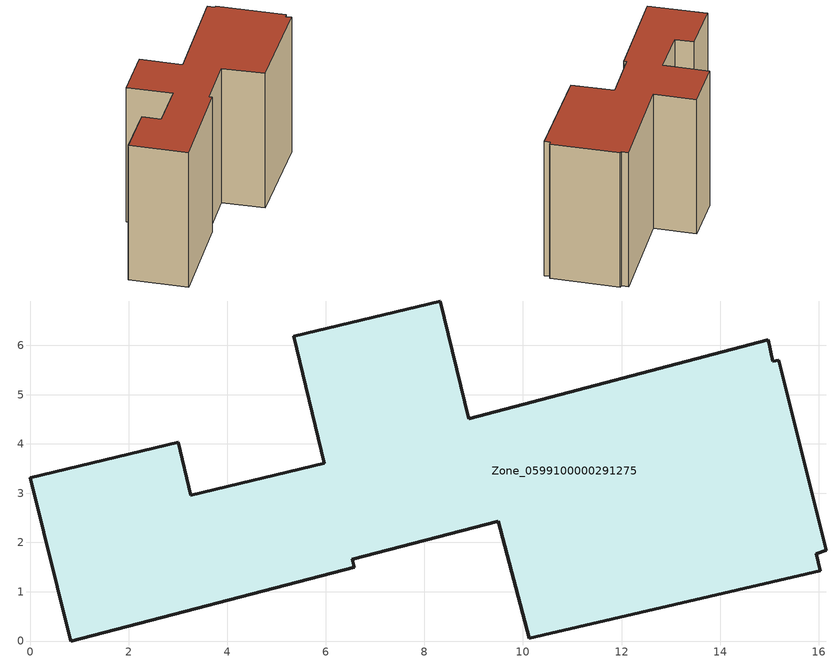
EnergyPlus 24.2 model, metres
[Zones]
Zone_0599100000291275
 floor ground (C_G): 6.58,1.5 0.82,0 0,3.31 3,4.03 3.26,2.96 5.97,3.61 5.35,6.18 8.32,6.9 8.9,4.51 14.97,6.11 15.07,5.68 15.19,5.7 16.16,1.84 15.95,1.77 16.03,1.43 10.13,0.05 9.5,2.43 6.54,1.66 z0
 wall outside (C_F): 0.82,0 6.58,1.5 6.54,1.66 9.5,2.43 10.13,0.05 16.03,1.43 15.95,1.77 16.16,1.84 15.19,5.7 15.07,5.68 14.97,6.11 8.9,4.51 8.32,6.9 5.35,6.18 5.97,3.61 3.26,2.96 3,4.03 0,3.31 0.82,0 z0:8.63
 roof outside (C_R): 15.07,5.68 14.97,6.11 8.9,4.51 8.32,6.9 5.35,6.18 5.97,3.61 3.26,2.96 3,4.03 0,3.31 0.82,0 6.58,1.5 6.54,1.66 9.5,2.43 10.13,0.05 16.03,1.43 15.95,1.77 16.16,1.84 15.19,5.7 z8.63
[BUILDING]
Pand.0599100000291275: North Axis=0; Terrain=City; Loads Convergence Tolerance Value=0.04; Temperature Convergence Tolerance Value=0.4; Solar Distribution=FullExterior; Maximum Number of Warmup Days=25; Minimum Number of Warmup Days=1
[Site:Location]
Rotterdam.The.Hague.AP_ZH_NLD Design_Conditions: Latitude=51.96; Longitude=4.45; Time Zone=1; Elevation=-4.5
[SITE:GROUNDTEMPERATURE:BUILDINGSURFACE]
18, 18, 18, 18, 18, 18, 18, 18, 18, 18, 18, 18
[MATERIAL] Thermal Absorptance=0.9; Solar Absorptance=0.7; Visible Absorptance=0.7
Name | Roughness | Thickness | Conductivity | Density | Specific Heat
G.TI.1965-1974 | MediumSmooth | 0.15 | 0.882353 | 540 | 1210
F.TI.1965-1974 | Rough | 0.3 | 0.697674 | 1920 | 840
R.TI.1965-1974 | MediumRough | 0.2 | 0.232558 | 1500 | 1000
[CONSTRUCTION]
C_G: G.TI.1965-1974
C_F: F.TI.1965-1974
C_R: R.TI.1965-1974
[ZONE]
Zone_0599100000291275: Type=1; Multiplier=1; Ceiling Height=Autocalculate; Volume=Autocalculate; Floor Area=autocalculate; Part of Total Floor Area=Yes
[ZONEINFILTRATION:DESIGNFLOWRATE]
Infil_Zone_0599100000291275: Zone or ZoneList or Space or SpaceList=Zone_0599100000291275; Schedule=AlwaysOn; Design Flow Rate Calculation Method=Flow/Area; Flow Rate per Floor Area=0.003; Constant Term Coefficient=1; Temperature Term Coefficient=0; Velocity Term Coefficient=0; Velocity Squared Term Coefficient=0
[HVACTEMPLATE:ZONE:IDEALLOADSAIRSYSTEM]
Zone_0599100000291275: Maximum Heating Supply Air Temperature=50; Minimum Cooling Supply Air Temperature=13; Maximum Heating Supply Air Humidity Ratio=0.0156; Minimum Cooling Supply Air Humidity Ratio=0.0077; Heating Limit=NoLimit; Cooling Limit=NoLimit; Dehumidification Control Type=ConstantSensibleHeatRatio; Cooling Sensible Heat Ratio=0.7; Dehumidification Setpoint=60; Humidification Control Type=None; Humidification Setpoint=30; Outdoor Air Method=None; Outdoor Air Flow Rate per Person=0.00944; Outdoor Air Flow Rate per Zone Floor Area=0; Outdoor Air Flow Rate per Zone=0; Demand Controlled Ventilation Type=None; Outdoor Air Economizer Type=NoEconomizer; Heat Recovery Type=None; Sensible Heat Recovery Effectiveness=0.7; Latent Heat Recovery Effectiveness=0.65
[ZONECONTROL:THERMOSTAT]
ThermostatControl_Zone_0599100000291275: Zone or ZoneList=Zone_0599100000291275; Control Type Schedule=DualSetpointControlType; Control 1=Thermostat_Zone_0599100000291275; Temperature Difference Between Cutout And Setpoint=0
[THERMOSTATSETPOINT:DUALSETPOINT]
Thermostat_Zone_0599100000291275: Heating Setpoint Temperature Schedule=HeatingSetpoint_Zone_0599100000291275; Cooling Setpoint Temperature Schedule=CoolingSetpoint_Zone_0599100000291275
[SCHEDULE:COMPACT]
HeatingSetpoint_Zone_0599100000291275: Through: 12/31, For: AllDays, Until: 24:00, 21
CoolingSetpoint_Zone_0599100000291275: Through: 12/31, For: AllDays, Until: 24:00, 24
DualSetpointControlType: Through: 12/31, For: AllDays, Until: 24:00, 4
AlwaysOn: Through: 12/31, For: AllDays, Until: 24:00, 1
